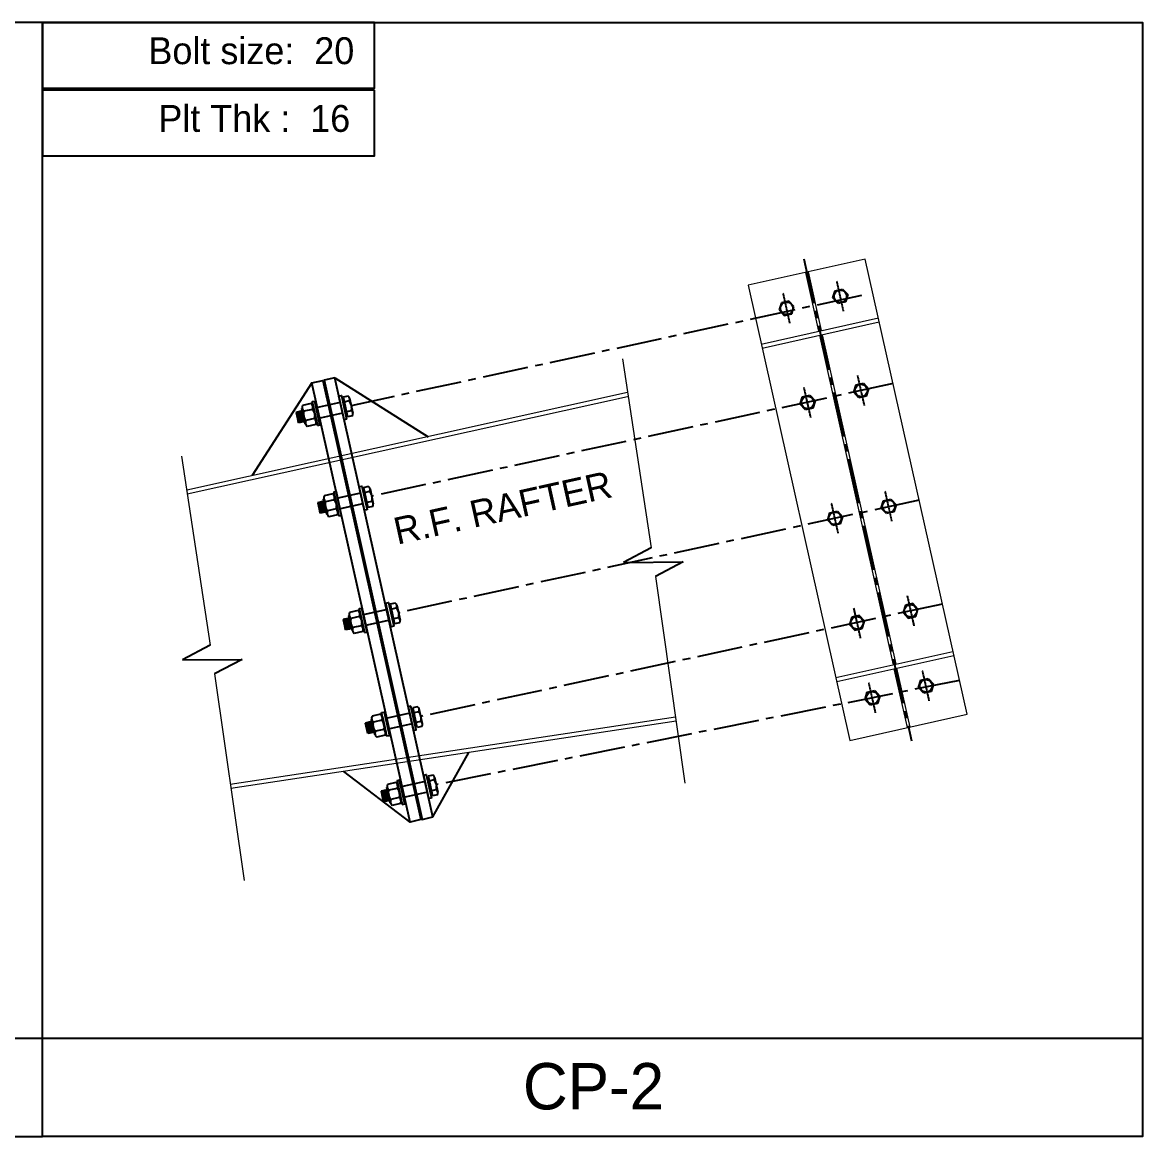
# Model space of a CAD drawing. Header units: millimetres. Extents: x 0 to 2669304, y -3314102 to 0.
# Drawn here: x 2370406 to 2377783, y -3162404 to -3155067 of the extents above; entities that cross this region are included whole.
import ezdxf
from ezdxf.enums import TextEntityAlignment as Align

# ---------------------------------------------------------------- set-up
doc = ezdxf.new("R2010")
doc.units = ezdxf.units.MM
doc.header["$LTSCALE"] = 0.4
doc.header["$MEASUREMENT"] = 0
for name, pattern in [('CENTER2', [1.125, 0.75, -0.125, 0.125, -0.125]), ('CONTIN', [0]), ('XKITLINE00', [0])]:
    doc.linetypes.add(name, pattern=pattern)
doc.layers.add('3', color=4, linetype='CONTIN')
doc.layers.add('OBJECT', color=1, linetype='Continuous')
for name, color, linetype, lineweight in [('CON', 2, 'Continuous', 0), ('MEM', 4, 'Continuous', 0), ('Other object type', 1, 'Continuous', 0)]:
    doc.layers.add(name, color=color, linetype=linetype, lineweight=lineweight)
doc.styles.add('DTITLE', font='f2.shx')

msp = doc.modelspace()

# ---------------------------------------------------------------- linework, layer by layer
at = {"color": 252, "linetype": 'CENTER2', "ltscale": 1000}
for p, q in [((2375550.8907, -3156623.3027), (2376260.4738, -3159797.101)), ((2375931.9832, -3156864.8078), (2372571.5175, -3157590.8105)), ((2376139.7548, -3157445.7531), (2372705.664, -3158187.6619)), ((2376311.3846, -3158213.4125), (2372881.7724, -3158954.3538)), ((2376464.2232, -3158897.0238), (2373029.273, -3159637.1175)), ((2376576.7218, -3159400.2035), (2373130.5393, -3160086.653))]:
    msp.add_line(p, q, dxfattribs=at)
at = {"color": 252, "linetype": 'CENTER2', "ltscale": 9}
for p, q in [((2375813.6744, -3156968.5464), (2375769.7465, -3156772.0675)), ((2375460.1541, -3157047.5849), (2375416.2262, -3156851.106)), ((2375951.168, -3157589.4804), (2375907.2402, -3157393.0015)), ((2375597.6477, -3157668.5188), (2375553.7199, -3157472.0399)), ((2376131.9961, -3158352.4895), (2376088.0683, -3158156.0106)), ((2375778.4758, -3158431.5279), (2375734.548, -3158235.049)), ((2376232.6715, -3158843.9417), (2376276.4944, -3159040.444)), ((2375879.6212, -3158925.082), (2375923.4441, -3159121.5843)), ((2376378.0891, -3159533.7636), (2376334.1612, -3159337.2847)), ((2376024.5688, -3159612.802), (2375980.6409, -3159416.3231))]:
    msp.add_line(p, q, dxfattribs=at)
at = {"linetype": 'Continuous'}
for p, q in [((2372462.7153, -3157406.6932), (2373077.5292, -3157795.0231)), ((2372312.7605, -3157439.8368), (2371918.883, -3158051.1114)), ((2373109.3886, -3160299.1106), (2373345.4933, -3159874.7297)), ((2372959.5152, -3160332.6186), (2372523.0684, -3159999.4064)), ((2373038.9031, -3160315.072), (2373030.0822, -3160317.0216)), ((2346910.6197, -3161757.0261), (2377782.5102, -3161757.0261))]:
    msp.add_line(p, q, dxfattribs=at)
at = {"color": 1}
for p, q in [((2374545.7022, -3158527.3752), (2374363.6712, -3158622.7079)), ((2374363.6712, -3158622.7079), (2374756.1682, -3158619.7763)), ((2374756.1682, -3158619.7763), (2374574.2939, -3158716.1435)), ((2371642.4572, -3159169.0614), (2371460.4263, -3159264.3941)), ((2371460.4263, -3159264.3941), (2371852.9232, -3159261.4625)), ((2371852.9232, -3159261.4625), (2371671.049, -3159357.8297))]:
    msp.add_line(p, q, dxfattribs=at)
at = {"linetype": 'Continuous'}
for points in [[(2364833.5867, -3162404.4224), (2370537.7557, -3162404.4224), (2370537.7557, -3155066.7398), (2364833.5867, -3155066.7398)], [(2370537.7557, -3155066.7398), (2377782.5102, -3155066.7398), (2377782.5102, -3162404.4224), (2370537.7557, -3162404.4224)]]:
    msp.add_lwpolyline(points, close=True, dxfattribs=at)
at = {"linetype": 'ByBlock'}
for points in [[(2372724.9044, -3155066.7398), (2370537.7557, -3155066.7398), (2370537.7557, -3155499.6013), (2372724.9044, -3155499.6013)], [(2372724.9044, -3155512.8108), (2370537.7557, -3155512.8108), (2370537.7557, -3155945.461), (2372724.9044, -3155945.461)]]:
    msp.add_lwpolyline(points, close=True, dxfattribs=at)
at = {"color": 3}
for points in [[(2372312.7605, -3157439.8368), (2372383.3275, -3157424.2398), (2373030.0822, -3160317.0216), (2372959.5152, -3160332.6186)], [(2372462.7153, -3157406.6932), (2372392.1483, -3157422.2902), (2373038.9031, -3160315.072), (2373109.4701, -3160299.475)]]:
    msp.add_lwpolyline(points, close=True, dxfattribs=at)
at = {"layer": 'CON', "color": 240}
for p, q in [((2375561.7853, -3156713.4349), (2375648.375, -3157100.7303)), ((2375579.4175, -3156709.4927), (2375666.0072, -3157096.7882)), ((2375271.4864, -3157184.9933), (2376042.8957, -3157012.5252)), ((2375277.429, -3157211.573), (2376048.8383, -3157039.1048)), ((2375654.3175, -3157127.31), (2376139.4148, -3159297.0359)), ((2375671.9497, -3157123.3678), (2376157.047, -3159293.0938)), ((2374356.9899, -3157281.4593), (2374545.7022, -3158527.3752)), ((2374390.8115, -3157504.7564), (2371487.5666, -3158146.4426)), ((2374390.8115, -3157531.8586), (2371491.5457, -3158172.7136)), ((2372476.9153, -3157805.8097), (2372468.2883, -3157808.6363)), ((2372482.793, -3157832.4028), (2372474.166, -3157835.2294)), ((2371453.745, -3157923.1455), (2371642.4572, -3159169.0614)), ((2374574.2939, -3158716.1435), (2374768.7507, -3160076.9073)), ((2375762.5263, -3159381.2989), (2376533.9356, -3159208.8308)), ((2375768.4688, -3159407.8785), (2376539.8781, -3159235.4104)), ((2376145.3574, -3159323.6155), (2376231.9471, -3159710.911)), ((2376162.9896, -3159319.6734), (2376249.5793, -3159706.9689)), ((2371671.049, -3159357.8297), (2371865.5058, -3160718.5935)), ((2374706.5571, -3159641.6905), (2371775.0648, -3160085.708)), ((2374710.2926, -3159667.8309), (2371778.8544, -3160112.2267))]:
    msp.add_line(p, q, dxfattribs=at)
msp.add_lwpolyline([(2375184.8967, -3156797.6979), (2375855.0585, -3159795.174), (2376626.4678, -3159622.7059), (2375956.306, -3156625.2297)], close=True, dxfattribs=at)
at = {"layer": 'OBJECT', "color": 40}
for p, q in [((2375743.035, -3156881.1896), (2375757.9481, -3156833.5941)), ((2375757.9481, -3156833.5941), (2375806.6235, -3156822.7115)), ((2375806.6235, -3156822.7115), (2375840.3859, -3156859.4243)), ((2375404.4278, -3156912.6325), (2375389.5147, -3156960.228)), ((2375453.1032, -3156901.7499), (2375404.4278, -3156912.6325)), ((2375486.8656, -3156938.4628), (2375453.1032, -3156901.7499)), ((2375776.7974, -3156917.9025), (2375743.035, -3156881.1896)), ((2375825.4728, -3156907.0198), (2375776.7974, -3156917.9025)), ((2375840.3859, -3156859.4243), (2375825.4728, -3156907.0198)), ((2375389.5147, -3156960.228), (2375423.2771, -3156996.9409)), ((2375423.2771, -3156996.9409), (2375471.9525, -3156986.0583)), ((2375471.9525, -3156986.0583), (2375486.8656, -3156938.4628)), ((2375880.5286, -3157502.1236), (2375895.4417, -3157454.5281)), ((2375914.291, -3157538.8365), (2375880.5286, -3157502.1236)), ((2375895.4417, -3157454.5281), (2375944.1172, -3157443.6455)), ((2375944.1172, -3157443.6455), (2375977.8796, -3157480.3583)), ((2375977.8796, -3157480.3583), (2375962.9665, -3157527.9538)), ((2372306.8778, -3157576.6537), (2372250.6002, -3157589.0924)), ((2372498.9273, -3157570.5305), (2372340.5067, -3157605.5452)), ((2372516.506, -3157547.3479), (2372539.9481, -3157653.4095)), ((2372550.6716, -3157527.31), (2372518.2038, -3157534.4862)), ((2372550.6716, -3157527.31), (2372518.2038, -3157534.4862)), ((2372518.2038, -3157534.4862), (2372546.9084, -3157664.3576)), ((2372557.8478, -3157559.7779), (2372525.3799, -3157566.954)), ((2372560.7533, -3157542.1087), (2372582.2818, -3157639.5123)), ((2375527.8844, -3157580.9662), (2375542.7975, -3157533.3707)), ((2375561.6468, -3157617.679), (2375527.8844, -3157580.9662)), ((2375542.7975, -3157533.3707), (2375591.4729, -3157522.488)), ((2375591.4729, -3157522.488), (2375625.2353, -3157559.2009)), ((2375625.2353, -3157559.2009), (2375610.3222, -3157606.7964)), ((2375962.9665, -3157527.9538), (2375914.291, -3157538.8365)), ((2372249.5967, -3157625.6384), (2372208.4707, -3157634.7283)), ((2372208.4707, -3157634.7283), (2372223.7799, -3157703.993)), ((2372223.7799, -3157703.993), (2372212.2773, -3157633.8869)), ((2372227.3966, -3157698.6531), (2372217.3318, -3157637.3103)), ((2372232.4511, -3157702.0765), (2372220.9484, -3157631.9704)), ((2372236.0677, -3157696.7366), (2372226.0029, -3157635.3938)), ((2372241.1222, -3157700.1599), (2372229.6196, -3157630.0539)), ((2372244.7389, -3157694.82), (2372234.6741, -3157633.4772)), ((2372249.7934, -3157698.2434), (2372238.2907, -3157628.1373)), ((2372253.41, -3157692.9035), (2372243.3452, -3157631.5607)), ((2372246.2478, -3157610.4868), (2372268.2547, -3157710.0549)), ((2372258.4645, -3157696.3269), (2372246.9619, -3157626.2208)), ((2372248.4123, -3157610.0084), (2372270.4192, -3157709.5764)), ((2372262.0812, -3157690.987), (2372256.437, -3157656.5865)), ((2372315.4892, -3157615.6152), (2372259.2116, -3157628.0538)), ((2372317.6771, -3157594.6992), (2372339.684, -3157694.2673)), ((2372319.8416, -3157594.2208), (2372341.8485, -3157693.7889)), ((2372323.1905, -3157609.3725), (2372321.026, -3157609.8509)), ((2372514.2364, -3157639.7952), (2372355.8158, -3157674.8099)), ((2372572.2001, -3157624.7136), (2372539.7323, -3157631.8897)), ((2372579.3763, -3157657.1814), (2372546.9084, -3157664.3576)), ((2372579.3763, -3157657.1814), (2372546.9084, -3157664.3576)), ((2375610.3222, -3157606.7964), (2375561.6468, -3157617.679)), ((2372264.9058, -3157694.9032), (2372223.7799, -3157703.993)), ((2372328.8847, -3157676.2218), (2372272.6071, -3157688.6605)), ((2372337.4961, -3157715.1832), (2372281.2185, -3157727.6219)), ((2372449.4855, -3158171.6135), (2372393.2079, -3158184.0521)), ((2372633.0738, -3158167.3819), (2372483.1143, -3158200.5049)), ((2372650.6525, -3158144.1993), (2372674.0947, -3158250.261)), ((2372684.8181, -3158124.1615), (2372652.3503, -3158131.3376)), ((2372684.8181, -3158124.1615), (2372652.3503, -3158131.3376)), ((2372652.3503, -3158131.3376), (2372681.055, -3158261.209)), ((2372691.9943, -3158156.6293), (2372659.5265, -3158163.8055)), ((2372694.8998, -3158138.9601), (2372716.4283, -3158236.3637)), ((2372392.2044, -3158220.5982), (2372351.0784, -3158229.688)), ((2372351.0784, -3158229.688), (2372366.3876, -3158298.9527)), ((2372366.3876, -3158298.9527), (2372354.8849, -3158228.8466)), ((2372370.0042, -3158293.6128), (2372359.9394, -3158232.27)), ((2372375.0587, -3158297.0362), (2372363.5561, -3158226.9301)), ((2372378.6754, -3158291.6963), (2372368.6106, -3158230.3535)), ((2372383.7299, -3158295.1197), (2372372.2272, -3158225.0136)), ((2372387.3466, -3158289.7798), (2372377.2817, -3158228.4369)), ((2372392.401, -3158293.2031), (2372380.8984, -3158223.097)), ((2372396.0177, -3158287.8632), (2372385.9529, -3158226.5204)), ((2372388.8555, -3158205.4465), (2372410.8624, -3158305.0146)), ((2372401.0722, -3158291.2866), (2372389.5696, -3158221.1805)), ((2372391.02, -3158204.9681), (2372413.0269, -3158304.5362)), ((2372458.0969, -3158210.5749), (2372401.8193, -3158223.0136)), ((2372460.2848, -3158189.6589), (2372482.2917, -3158289.227)), ((2372462.4493, -3158189.1805), (2372484.4562, -3158288.7486)), ((2372465.7982, -3158204.3322), (2372463.6336, -3158204.8106)), ((2372648.3829, -3158236.6466), (2372498.4235, -3158269.7696)), ((2372706.3466, -3158221.565), (2372673.8788, -3158228.7412)), ((2376061.3567, -3158265.1327), (2376076.2698, -3158217.5372)), ((2376076.2698, -3158217.5372), (2376124.9453, -3158206.6545)), ((2376124.9453, -3158206.6545), (2376158.7077, -3158243.3674)), ((2376158.7077, -3158243.3674), (2376143.7946, -3158290.9629)), ((2372407.5135, -3158289.8629), (2372366.3876, -3158298.9527)), ((2372404.6889, -3158285.9467), (2372399.0446, -3158251.5462)), ((2372471.4924, -3158271.1815), (2372415.2148, -3158283.6202)), ((2372480.1038, -3158310.1429), (2372423.8262, -3158322.5816)), ((2372713.5228, -3158254.0329), (2372681.055, -3158261.209)), ((2372713.5228, -3158254.0329), (2372681.055, -3158261.209)), ((2375708.7125, -3158343.9752), (2375723.6256, -3158296.3797)), ((2375723.6256, -3158296.3797), (2375772.301, -3158285.4971)), ((2375772.301, -3158285.4971), (2375806.0634, -3158322.21)), ((2375806.0634, -3158322.21), (2375791.1503, -3158369.8055)), ((2376095.1191, -3158301.8455), (2376061.3567, -3158265.1327)), ((2376143.7946, -3158290.9629), (2376095.1191, -3158301.8455)), ((2375742.4749, -3158380.6881), (2375708.7125, -3158343.9752)), ((2375791.1503, -3158369.8055), (2375742.4749, -3158380.6881)), ((2372826.7608, -3158910.8912), (2372850.203, -3159016.9528)), ((2372860.9265, -3158890.8533), (2372828.4586, -3158898.0295)), ((2372860.9265, -3158890.8533), (2372828.4586, -3158898.0295)), ((2372828.4586, -3158898.0295), (2372857.1633, -3159027.9009)), ((2372871.0081, -3158905.652), (2372892.5366, -3159003.0555)), ((2376220.8402, -3158905.462), (2376205.9017, -3158953.0495)), ((2376269.5214, -3158894.6053), (2376220.8402, -3158905.462)), ((2376303.2642, -3158931.3362), (2376269.5214, -3158894.6053)), ((2372556.5026, -3158974.0301), (2372578.5095, -3159073.5981)), ((2372558.6672, -3158973.5516), (2372580.6741, -3159073.1197)), ((2372617.1326, -3158940.197), (2372560.855, -3158952.6357)), ((2372625.744, -3158979.1584), (2372569.4664, -3158991.5971)), ((2372627.9319, -3158958.2425), (2372649.9388, -3159057.8106)), ((2372630.0964, -3158957.7641), (2372652.1033, -3159057.3321)), ((2372633.4453, -3158972.9157), (2372631.2808, -3158973.3942)), ((2372809.1821, -3158934.0737), (2372650.7615, -3158969.0885)), ((2372868.1026, -3158923.3212), (2372835.6348, -3158930.4973)), ((2375868.1539, -3158984.1164), (2375853.2154, -3159031.7039)), ((2375916.8352, -3158973.2597), (2375868.1539, -3158984.1164)), ((2375950.5779, -3159009.9906), (2375916.8352, -3158973.2597)), ((2376205.9017, -3158953.0495), (2376239.6445, -3158989.7804)), ((2376239.6445, -3158989.7804), (2376288.3257, -3158978.9238)), ((2376288.3257, -3158978.9238), (2376303.2642, -3158931.3362)), ((2372559.8515, -3158989.1817), (2372518.7256, -3158998.2715)), ((2372518.7256, -3158998.2715), (2372534.0347, -3159067.5363)), ((2372534.0347, -3159067.5363), (2372522.5321, -3158997.4302)), ((2372537.6514, -3159062.1964), (2372527.5866, -3159000.8536)), ((2372542.7059, -3159065.6197), (2372531.2032, -3158995.5137)), ((2372575.1607, -3159058.4465), (2372534.0347, -3159067.5363)), ((2372546.3226, -3159060.2798), (2372536.2577, -3158998.937)), ((2372551.377, -3159063.7032), (2372539.8744, -3158993.5971)), ((2372554.9937, -3159058.3633), (2372544.9289, -3158997.0205)), ((2372560.0482, -3159061.7867), (2372548.5456, -3158991.6806)), ((2372563.6649, -3159056.4468), (2372553.6001, -3158995.104)), ((2372568.7194, -3159059.8701), (2372557.2167, -3158989.7641)), ((2372572.336, -3159054.5303), (2372566.6918, -3159020.1298)), ((2372639.1395, -3159039.7651), (2372582.8619, -3159052.2038)), ((2372824.4912, -3159003.3385), (2372666.0706, -3159038.3532)), ((2372882.455, -3158988.2569), (2372849.9871, -3158995.433)), ((2372889.6311, -3159020.7247), (2372857.1633, -3159027.9009)), ((2372889.6311, -3159020.7247), (2372857.1633, -3159027.9009)), ((2375853.2154, -3159031.7039), (2375886.9582, -3159068.4348)), ((2375886.9582, -3159068.4348), (2375935.6395, -3159057.5781)), ((2375935.6395, -3159057.5781), (2375950.5779, -3159009.9906)), ((2372647.7509, -3159078.7265), (2372591.4733, -3159091.1652)), ((2376307.5278, -3159446.756), (2376322.4409, -3159399.1605)), ((2376322.4409, -3159399.1605), (2376371.1163, -3159388.2779)), ((2376371.1163, -3159388.2779), (2376404.8787, -3159424.9908)), ((2376404.8787, -3159424.9908), (2376389.9656, -3159472.5863)), ((2375954.8835, -3159525.5986), (2375969.7966, -3159478.0031)), ((2375969.7966, -3159478.0031), (2376018.4721, -3159467.1205)), ((2376018.4721, -3159467.1205), (2376052.2344, -3159503.8333)), ((2376341.2901, -3159483.4689), (2376307.5278, -3159446.756)), ((2376389.9656, -3159472.5863), (2376341.2901, -3159483.4689)), ((2373008.4705, -3159573.6028), (2372975.9977, -3159580.7568)), ((2373008.4705, -3159573.6028), (2372975.9977, -3159580.7568)), ((2375988.6459, -3159562.3115), (2375954.8835, -3159525.5986)), ((2376037.3214, -3159551.4288), (2375988.6459, -3159562.3115)), ((2376052.2344, -3159503.8333), (2376037.3214, -3159551.4288)), ((2372764.643, -3159622.7799), (2372708.3569, -3159635.1802)), ((2372797.3688, -3159740.4159), (2372775.4299, -3159640.8328)), ((2372799.5336, -3159739.9389), (2372777.5948, -3159640.3558)), ((2372956.6966, -3159616.7879), (2372798.2521, -3159651.6943)), ((2372997.6608, -3159699.695), (2372974.2911, -3159593.6174)), ((2373004.6136, -3159710.6478), (2372975.9977, -3159580.7568)), ((2373015.6244, -3159606.0756), (2372983.1517, -3159613.2296)), ((2373040.0039, -3159685.8267), (2373018.542, -3159588.4084)), ((2372707.3284, -3159671.7255), (2372666.1962, -3159680.7872)), ((2372681.4581, -3159750.0624), (2372666.1962, -3159680.7872)), ((2372666.1962, -3159680.7872), (2372685.2651, -3159749.2236)), ((2372671.7243, -3159684.1092), (2372688.4096, -3159743.9911)), ((2372674.8687, -3159678.8766), (2372693.9376, -3159747.313)), ((2372680.3967, -3159682.1985), (2372697.082, -3159742.0805)), ((2372683.5412, -3159676.966), (2372702.6101, -3159745.4024)), ((2372689.0692, -3159680.2879), (2372705.7545, -3159740.1698)), ((2372692.2136, -3159675.0554), (2372711.2825, -3159743.4918)), ((2372697.7417, -3159678.3773), (2372714.427, -3159738.2592)), ((2372700.8861, -3159673.1448), (2372719.955, -3159741.5812)), ((2372725.9287, -3159756.1546), (2372703.9899, -3159656.5715)), ((2372728.0936, -3159755.6777), (2372706.1547, -3159656.0946)), ((2372706.4141, -3159676.4667), (2372715.7711, -3159710.0479)), ((2372773.2277, -3159661.7472), (2372716.9416, -3159674.1474)), ((2372786.5818, -3159722.363), (2372730.2957, -3159734.7632)), ((2372971.9584, -3159686.0631), (2372813.5139, -3159720.9695)), ((2373029.9324, -3159671.0211), (2372997.4596, -3159678.1751)), ((2373037.0864, -3159703.4938), (2373004.6136, -3159710.6478)), ((2373037.0864, -3159703.4938), (2373004.6136, -3159710.6478)), ((2372722.5902, -3159741.0007), (2372681.4581, -3159750.0624)), ((2372795.1666, -3159761.3303), (2372738.8805, -3159773.7305)), ((2372796.1951, -3159724.785), (2372794.0302, -3159725.2619)), ((2372865.8995, -3160072.4963), (2372809.6219, -3160084.9349)), ((2372876.6988, -3160090.5417), (2372898.7057, -3160190.1098)), ((2372878.8633, -3160090.0633), (2372900.8702, -3160189.6314)), ((2373057.949, -3160066.373), (2372899.5284, -3160101.3877)), ((2373075.5277, -3160043.1904), (2373098.9699, -3160149.2521)), ((2373109.6934, -3160023.1525), (2373077.2255, -3160030.3287)), ((2373109.6934, -3160023.1525), (2373077.2255, -3160030.3287)), ((2373077.2255, -3160030.3287), (2373105.9302, -3160160.2001)), ((2373116.8695, -3160055.6204), (2373084.4017, -3160062.7966)), ((2373119.775, -3160037.9512), (2373141.3035, -3160135.3548)), ((2372808.6184, -3160121.481), (2372767.4925, -3160130.5708)), ((2372767.4925, -3160130.5708), (2372782.8016, -3160199.8355)), ((2372782.8016, -3160199.8355), (2372771.299, -3160129.7294)), ((2372786.4183, -3160194.4956), (2372776.3535, -3160133.1528)), ((2372791.4728, -3160197.919), (2372779.9702, -3160127.8129)), ((2372795.0895, -3160192.5791), (2372785.0246, -3160131.2363)), ((2372800.144, -3160196.0025), (2372788.6413, -3160125.8964)), ((2372803.7606, -3160190.6626), (2372793.6958, -3160129.3197)), ((2372808.8151, -3160194.0859), (2372797.3125, -3160123.9798)), ((2372812.4318, -3160188.746), (2372802.367, -3160127.4032)), ((2372805.2695, -3160106.3293), (2372827.2765, -3160205.8974)), ((2372817.4863, -3160192.1694), (2372805.9836, -3160122.0633)), ((2372807.4341, -3160105.8509), (2372829.441, -3160205.419)), ((2372821.1029, -3160186.8295), (2372815.4587, -3160152.429)), ((2372874.5109, -3160111.4577), (2372818.2333, -3160123.8964)), ((2372882.2122, -3160105.215), (2372880.0477, -3160105.6934)), ((2373073.2581, -3160135.6377), (2372914.8376, -3160170.6524)), ((2373131.2219, -3160120.5561), (2373098.754, -3160127.7323)), ((2373138.398, -3160153.0239), (2373105.9302, -3160160.2001)), ((2373138.398, -3160153.0239), (2373105.9302, -3160160.2001)), ((2372823.9276, -3160190.7457), (2372782.8016, -3160199.8355)), ((2372887.9065, -3160172.0643), (2372831.6288, -3160184.503)), ((2372896.5179, -3160211.0257), (2372840.2402, -3160223.4644))]:
    msp.add_line(p, q, dxfattribs=at)
for points in [[(2372348.0679, -3157721.9277), (2372365.384, -3157718.1004), (2372330.9384, -3157562.2547), (2372313.6223, -3157566.082)], [(2372541.1208, -3157679.2584), (2372523.8046, -3157683.0857), (2372489.359, -3157527.24), (2372506.6752, -3157523.4127)], [(2372520.835, -3157546.3911), (2372516.506, -3157547.3479), (2372539.9481, -3157653.4095), (2372544.2772, -3157652.4527)], [(2372246.2478, -3157610.4868), (2372248.4123, -3157610.0084), (2372270.4192, -3157709.5764), (2372268.2547, -3157710.0549)], [(2372319.8416, -3157594.2208), (2372317.6771, -3157594.6992), (2372339.684, -3157694.2673), (2372341.8485, -3157693.7889)], [(2372490.6755, -3158316.8874), (2372507.9917, -3158313.0601), (2372473.5461, -3158157.2144), (2372456.2299, -3158161.0417)], [(2372675.2673, -3158276.1098), (2372657.9512, -3158279.9371), (2372623.5055, -3158124.0914), (2372640.8217, -3158120.2641)], [(2372654.9816, -3158143.2425), (2372650.6525, -3158144.1993), (2372674.0947, -3158250.261), (2372678.4237, -3158249.3041)], [(2372388.8555, -3158205.4465), (2372391.02, -3158204.9681), (2372413.0269, -3158304.5362), (2372410.8624, -3158305.0146)], [(2372462.4493, -3158189.1805), (2372460.2848, -3158189.6589), (2372482.2917, -3158289.227), (2372484.4562, -3158288.7486)], [(2372851.3756, -3159042.8017), (2372834.0595, -3159046.6289), (2372799.6139, -3158890.7833), (2372816.93, -3158886.956)], [(2372831.0899, -3158909.9343), (2372826.7608, -3158910.8912), (2372850.203, -3159016.9528), (2372854.532, -3159015.996)], [(2372556.5026, -3158974.0301), (2372558.6672, -3158973.5516), (2372580.6741, -3159073.1197), (2372578.5095, -3159073.5981)], [(2372658.3227, -3159085.471), (2372675.6389, -3159081.6437), (2372641.1933, -3158925.798), (2372623.8771, -3158929.6253)], [(2372630.0964, -3158957.7641), (2372627.9319, -3158958.2425), (2372649.9388, -3159057.8106), (2372652.1033, -3159057.3321)], [(2372964.4767, -3159569.6754), (2372947.1579, -3159573.4909), (2372981.497, -3159729.3601), (2372998.8158, -3159725.5446)], [(2372771.3946, -3159612.2128), (2372788.7134, -3159608.3973), (2372823.0525, -3159764.2665), (2372805.7337, -3159768.082)], [(2372799.5336, -3159739.9389), (2372797.3688, -3159740.4159), (2372775.4299, -3159640.8328), (2372777.5948, -3159640.3558)], [(2373001.9905, -3159698.7411), (2372997.6608, -3159699.695), (2372974.2911, -3159593.6174), (2372978.6208, -3159592.6635)], [(2372725.9287, -3159756.1546), (2372728.0936, -3159755.6777), (2372706.1547, -3159656.0946), (2372703.9899, -3159656.5715)], [(2373100.1426, -3160175.1009), (2373082.8264, -3160178.9282), (2373048.3808, -3160023.0825), (2373065.697, -3160019.2552)], [(2372907.0896, -3160217.7702), (2372924.4058, -3160213.9429), (2372889.9602, -3160058.0972), (2372872.644, -3160061.9245)], [(2372878.8633, -3160090.0633), (2372876.6988, -3160090.5417), (2372898.7057, -3160190.1098), (2372900.8702, -3160189.6314)], [(2373079.8568, -3160042.2336), (2373075.5277, -3160043.1904), (2373098.9699, -3160149.2521), (2373103.2989, -3160148.2952)], [(2372805.2695, -3160106.3293), (2372807.4341, -3160105.8509), (2372829.441, -3160205.419), (2372827.2765, -3160205.8974)]]:
    msp.add_lwpolyline(points, close=True, dxfattribs=at)
for points in [[(2372246.9619, -3157626.2208), (2372243.3452, -3157631.5607), (2372238.2907, -3157628.1373), (2372234.6741, -3157633.4772), (2372229.6196, -3157630.0539), (2372226.0029, -3157635.3938), (2372220.9484, -3157631.9704), (2372217.3318, -3157637.3103), (2372212.2773, -3157633.8869)], [(2372246.9619, -3157626.2208), (2372250.5172, -3157629.8033)], [(2372258.4645, -3157696.3269), (2372253.41, -3157692.9035), (2372249.7934, -3157698.2434), (2372244.7389, -3157694.82), (2372241.1222, -3157700.1599), (2372236.0677, -3157696.7366), (2372232.4511, -3157702.0765), (2372227.3966, -3157698.6531), (2372223.7799, -3157703.993)], [(2372262.0812, -3157690.987), (2372258.4645, -3157696.3269)], [(2372262.0834, -3157691.0003), (2372264.9058, -3157694.9032)], [(2372389.5696, -3158221.1805), (2372385.9529, -3158226.5204), (2372380.8984, -3158223.097), (2372377.2817, -3158228.4369), (2372372.2272, -3158225.0136), (2372368.6106, -3158230.3535), (2372363.5561, -3158226.9301), (2372359.9394, -3158232.27), (2372354.8849, -3158228.8466)], [(2372389.5696, -3158221.1805), (2372393.1249, -3158224.763)], [(2372401.0722, -3158291.2866), (2372396.0177, -3158287.8632), (2372392.401, -3158293.2031), (2372387.3466, -3158289.7798), (2372383.7299, -3158295.1197), (2372378.6754, -3158291.6963), (2372375.0587, -3158297.0362), (2372370.0042, -3158293.6128), (2372366.3876, -3158298.9527)], [(2372404.6889, -3158285.9467), (2372401.0722, -3158291.2866)], [(2372404.6911, -3158285.96), (2372407.5135, -3158289.8629)], [(2372557.2167, -3158989.7641), (2372553.6001, -3158995.104), (2372548.5456, -3158991.6806), (2372544.9289, -3158997.0205), (2372539.8744, -3158993.5971), (2372536.2577, -3158998.937), (2372531.2032, -3158995.5137), (2372527.5866, -3159000.8536), (2372522.5321, -3158997.4302)], [(2372568.7194, -3159059.8701), (2372563.6649, -3159056.4468), (2372560.0482, -3159061.7867), (2372554.9937, -3159058.3633), (2372551.377, -3159063.7032), (2372546.3226, -3159060.2798), (2372542.7059, -3159065.6197), (2372537.6514, -3159062.1964), (2372534.0347, -3159067.5363)], [(2372557.2167, -3158989.7641), (2372560.772, -3158993.3466)], [(2372572.336, -3159054.5303), (2372568.7194, -3159059.8701)], [(2372572.3382, -3159054.5436), (2372575.1607, -3159058.4465)], [(2372700.8861, -3159673.1448), (2372697.7417, -3159678.3773), (2372692.2136, -3159675.0554), (2372689.0692, -3159680.2879), (2372683.5412, -3159676.966), (2372680.3967, -3159682.1985), (2372674.8687, -3159678.8766), (2372671.7243, -3159684.1092), (2372666.1962, -3159680.7872)], [(2372706.4141, -3159676.4667), (2372700.8861, -3159673.1448)], [(2372706.4105, -3159676.4537), (2372707.3284, -3159671.7255)], [(2372719.955, -3159741.5812), (2372714.427, -3159738.2592), (2372711.2825, -3159743.4918), (2372705.7545, -3159740.1698), (2372702.6101, -3159745.4024), (2372697.082, -3159742.0805), (2372693.9376, -3159747.313), (2372688.4096, -3159743.9911), (2372685.2651, -3159749.2236)], [(2372719.955, -3159741.5812), (2372721.6725, -3159736.8352)], [(2372805.9836, -3160122.0633), (2372802.367, -3160127.4032), (2372797.3125, -3160123.9798), (2372793.6958, -3160129.3197), (2372788.6413, -3160125.8964), (2372785.0246, -3160131.2363), (2372779.9702, -3160127.8129), (2372776.3535, -3160133.1528), (2372771.299, -3160129.7294)], [(2372805.9836, -3160122.0633), (2372809.539, -3160125.6458)], [(2372817.4863, -3160192.1694), (2372812.4318, -3160188.746), (2372808.8151, -3160194.0859), (2372803.7606, -3160190.6626), (2372800.144, -3160196.0025), (2372795.0895, -3160192.5791), (2372791.4728, -3160197.919), (2372786.4183, -3160194.4956), (2372782.8016, -3160199.8355)], [(2372821.1029, -3160186.8295), (2372817.4863, -3160192.1694)], [(2372821.1051, -3160186.8428), (2372823.9276, -3160190.7457)]]:
    msp.add_lwpolyline(points, dxfattribs=at)
for centre in [(2375791.7104, -3156870.307), (2375438.1902, -3156949.3454), (2375929.2041, -3157491.241), (2375576.5598, -3157570.0835), (2376110.0322, -3158254.25), (2375757.3879, -3158333.0926), (2376254.583, -3158942.1929), (2375901.8967, -3159020.8472), (2376356.2032, -3159435.8734), (2376003.559, -3159514.716)]:
    msp.add_circle(centre, 41.2156, dxfattribs=at)
for centre, radius, start, end in [((2372285.2092, -3157601.8754), 33.2514, 335.5934598, 49.3332551), ((2372515.2866, -3157562.3741), 4.4335, 282.46335743, 12.46335743), ((2372537.2141, -3157547.3114), 24.1073, 328.86053844, 56.06617646), ((2372529.8033, -3157588.679), 40.2712, 12.46335743, 45.86184585), ((2372280.8802, -3157602.8322), 33.2514, 155.5934598, 229.33325504), ((2372289.4916, -3157641.7936), 33.2514, 155.5934598, 192.46335743), ((2372293.8206, -3157640.8368), 33.2514, 12.46335743, 49.3332551), ((2372298.6047, -3157662.482), 33.2514, 335.5934598, 12.46335743), ((2372532.5094, -3157640.297), 4.4335, 12.46335743, 102.46335743), ((2372534.5874, -3157610.3242), 40.2712, 339.064869, 12.46335743), ((2372558.7426, -3157644.715), 24.1073, 328.86053844, 56.06617646), ((2372294.2757, -3157663.4389), 33.2514, 192.46335743, 229.33325504), ((2372302.8871, -3157702.4003), 33.2514, 155.5934598, 229.33325504), ((2372307.2161, -3157701.4435), 33.2514, 335.5934598, 49.3332551), ((2372427.8169, -3158196.8351), 33.2514, 335.5934598, 49.3332551), ((2372649.4331, -3158159.2255), 4.4335, 282.46335743, 12.46335743), ((2372671.3606, -3158144.1629), 24.1073, 328.86053844, 56.06617646), ((2372663.9498, -3158185.5304), 40.2712, 12.46335743, 45.86184585), ((2372423.4879, -3158197.7919), 33.2514, 155.5934598, 229.33325504), ((2372432.0993, -3158236.7533), 33.2514, 155.5934598, 192.46335743), ((2372436.4283, -3158235.7965), 33.2514, 12.46335743, 49.3332551), ((2372666.6559, -3158237.1484), 4.4335, 12.46335743, 102.46335743), ((2372668.7339, -3158207.1757), 40.2712, 339.064869, 12.46335743), ((2372692.8891, -3158241.5664), 24.1073, 328.86053844, 56.06617646), ((2372436.8834, -3158258.3986), 33.2514, 192.46335743, 229.33325504), ((2372445.4948, -3158297.36), 33.2514, 155.5934598, 229.33325504), ((2372441.2124, -3158257.4418), 33.2514, 335.5934598, 12.46335743), ((2372449.8238, -3158296.4032), 33.2514, 335.5934598, 49.3332551), ((2372847.4689, -3158910.8547), 24.1073, 328.86053844, 56.06617646), ((2372591.135, -3158966.3755), 33.2514, 155.5934598, 229.33325504), ((2372595.4641, -3158965.4187), 33.2514, 335.5934598, 49.3332551), ((2372604.0755, -3159004.3801), 33.2514, 12.46335743, 49.3332551), ((2372825.5414, -3158925.9174), 4.4335, 282.46335743, 12.46335743), ((2372840.0581, -3158952.2223), 40.2712, 12.46335743, 45.86184585), ((2372844.8422, -3158973.8675), 40.2712, 339.064869, 12.46335743), ((2372599.7464, -3159005.3369), 33.2514, 155.5934598, 192.46335743), ((2372604.5305, -3159026.9821), 33.2514, 192.46335743, 229.33325504), ((2372613.1419, -3159065.9435), 33.2514, 155.5934598, 229.33325504), ((2372608.8596, -3159026.0253), 33.2514, 335.5934598, 12.46335743), ((2372617.471, -3159064.9867), 33.2514, 335.5934598, 49.3332551), ((2372842.7642, -3159003.8402), 4.4335, 12.46335743, 102.46335743), ((2372868.9974, -3159008.2583), 24.1073, 328.86053844, 56.06617646), ((2372994.9993, -3159593.595), 24.1073, 328.82138239, 56.02702041), ((2372738.6275, -3159648.9406), 33.2514, 155.55430375, 229.29409902), ((2372742.9572, -3159647.9868), 33.2514, 335.55430375, 49.29409902), ((2372973.0615, -3159608.6427), 4.4335, 282.4242014, 12.4242014), ((2372987.5602, -3159634.9575), 40.2712, 12.4242014, 45.82268982), ((2372992.3295, -3159656.606), 40.2712, 339.02571297, 12.4242014), ((2372747.2122, -3159687.9079), 33.2514, 155.55430375, 192.4242014), ((2372751.9815, -3159709.5564), 33.2514, 192.4242014, 229.29409902), ((2372751.5419, -3159686.954), 33.2514, 12.4242014, 49.29409902), ((2372756.3112, -3159708.6025), 33.2514, 335.55430375, 12.4242014), ((2372764.896, -3159747.5698), 33.2514, 335.55430375, 49.29409902), ((2372990.231, -3159686.5773), 4.4335, 12.4242014, 102.4242014), ((2373016.4612, -3159691.0133), 24.1073, 328.82138239, 56.02702041), ((2372760.5663, -3159748.5237), 33.2514, 155.55430375, 229.29409902), ((2372839.9019, -3160098.6747), 33.2514, 155.5934598, 229.33325504), ((2372844.231, -3160097.7179), 33.2514, 335.5934598, 49.3332551), ((2373074.3084, -3160058.2166), 4.4335, 282.46335743, 12.46335743), ((2373096.2358, -3160043.154), 24.1073, 328.86053844, 56.06617646), ((2373088.825, -3160084.5215), 40.2712, 12.46335743, 45.86184585), ((2372848.5133, -3160137.6361), 33.2514, 155.5934598, 192.46335743), ((2372853.2974, -3160159.2814), 33.2514, 192.46335743, 229.33325504), ((2372852.8424, -3160136.6793), 33.2514, 12.46335743, 49.3332551), ((2372857.6265, -3160158.3245), 33.2514, 335.5934598, 12.46335743), ((2373091.5312, -3160136.1395), 4.4335, 12.46335743, 102.46335743), ((2373093.6091, -3160106.1668), 40.2712, 339.064869, 12.46335743), ((2373117.7643, -3160140.5575), 24.1073, 328.86053844, 56.06617646), ((2372861.9088, -3160198.2428), 33.2514, 155.5934598, 229.33325504), ((2372866.2379, -3160197.286), 33.2514, 335.5934598, 49.3332551)]:
    msp.add_arc(centre, radius, start, end, dxfattribs=at)
at = {"layer": 'Other object type', "linetype": 'XKITLINE00', "lineweight": 0}
msp.add_line((2370537.7557, -3162404.4224), (2370537.7557, -3155276.2114), dxfattribs=at)

# ---------------------------------------------------------------- texts
at = {"layer": '3', "style": 'DTITLE'}
for s, p in [('Bolt size:  20', (2372591.3961, -3155341.7454)), ('Plt Thk :  16', (2372564.3899, -3155787.6821))]:
    msp.add_text(s, height=177.070064, dxfattribs=at).set_placement(p, align=Align.RIGHT)
msp.add_text('R.F. RAFTER', height=177.125895, rotation=12.46426621, dxfattribs=at).set_placement((2373587.6492, -3158349.0345), align=Align.CENTER)
at = {"layer": 'MEM', "color": 4, "style": 'DTITLE'}
msp.add_text('CP-2', height=305.31278, dxfattribs=at).set_placement((2374167.0268, -3162072.6023), align=Align.MIDDLE)

doc.saveas('drawing.dxf')
